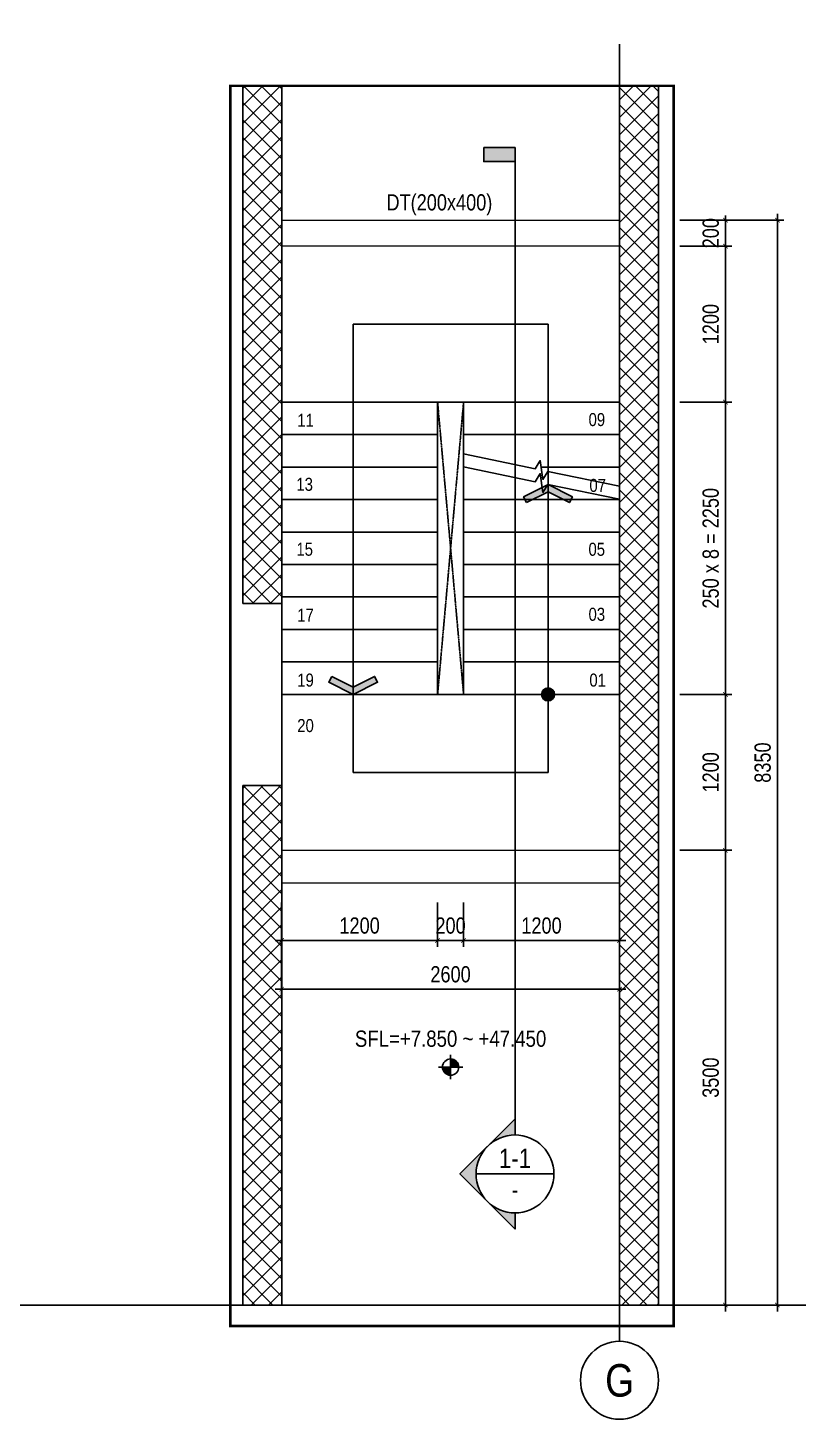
# Model space of a CAD drawing. Header units: millimetres. Extents: x 379264 to 1158416, y -283062 to 356890.
# Drawn here: x 874288 to 880218, y -23832 to -13122 of the extents above; entities that cross this region are included whole.
import ezdxf
from ezdxf.enums import TextEntityAlignment as Align

# ---------------------------------------------------------------- set-up
doc = ezdxf.new("R2010")
doc.units = ezdxf.units.MM
for name, pattern in [('BLOCK A - CHI TIET THANG 1$0$HIDDEN', [0.375, 0.25, -0.125]), ('BLOCK C - CHI TIET THANG 6$0$$0$HIDDEN', [0.375, 0.25, -0.125]), ('CENTER', [2, 1.25, -0.25, 0.25, -0.25]), ('HIDDEN', [9.525, 6.35, -3.175]), ('mb_loi thang 2-19 twa$0$Core 1A$0$Hidden10.5', [1.5, 1, -0.5])]:
    doc.linetypes.add(name, pattern=pattern)
doc.layers.add("'S_General_Hidden_1 Thin", color=1, linetype='HIDDEN', lineweight=18)
doc.layers.add('S_Concrete_Cont_2 Normal', color=2, linetype='Continuous', lineweight=13)
for name, color, linetype in [('01PM. TEXT A', 3, 'Continuous'), ('02PM. TEXT B', 4, 'Continuous'), ('03PM. TEXT C', 1, 'Continuous'), ('05PM. FRAME', 4, 'Continuous'), ('07PM. WACO', 6, 'Continuous'), ('11PM. DIM', 2, 'Continuous'), ('12PM. GRID', 8, 'CENTER'), ('13PM. HATCH', 8, 'Continuous'), ('BLOCK A - CHI TIET THANG 1$0$Ky hieu Truc', 1, 'Continuous'), ('BLOCK C - CHI TIET THANG 6$0$Number Step', 94, 'Continuous'), ('mb tang 1 TWA$0$Staircase', 30, 'Continuous'), ('mb tang 2 TWA$0$Staircase', 30, 'Continuous'), ('mb_loi thang 2-19 twa$0$Opening Hidden', 154, 'mb_loi thang 2-19 twa$0$Core 1A$0$Hidden10.5')]:
    doc.layers.add(name, color=color, linetype=linetype)
doc.styles.add('[PMDC2013]STYLE', font='arial.ttf', dxfattribs={"width": 0.8})
doc.styles.add('BLOCK A - CHI TIET THANG 1$0$VNI-HelveC', font='VHELVCN_0.TTF')
doc.styles.add('BLOCK C - CHI TIET THANG 6$0$$0$Title Block Bold', font='VHELVEB_0.TTF')
doc.styles.add('BLOCK C - CHI TIET THANG 6$0$VNI-HelveC', font='VHELVCN_0.TTF')
doc.styles.add('BLOCK C - CHI TIET THANG 6$0$VNI-HelveCB', font='VHELVCB_0.TTF')
doc.dimstyles.new('BLOCK A - CHI TIET THANG 1$0$Dim 50 (A1-A2)', dxfattribs={"dimscale": 50, "dimtxt": 2.5, "dimasz": 0.7, "dimexe": 1, "dimexo": 1, "dimgap": 1, "dimtad": 1, "dimdec": 0, "dimzin": 12, "dimdsep": 46, "dimtxsty": '[PMDC2013]STYLE', "dimblk": 'ARCHTICK', "dimcen": 0, "dimdle": 1, "dimclrd": 2, "dimclre": 2, "dimclrt": 4, "dimadec": 0, "dimazin": 0, "dimtfac": 1, "dimtdec": 0, "dimtix": 1, "dimtmove": 2, "dimatfit": 3, "dimldrblk": 'ARCHTICK', "dimfxl": 1, "dimtolj": 1, "dimtzin": 0, "dimarcsym": 0})

# ---------------------------------------------------------------- blocks, each defined once
blk = doc.blocks.new('BLOCK C - CHI TIET THANG 6$0$HTT-Title')
at = {"lineweight": -2}
blk.add_line((6, 0), (11, 0), dxfattribs=at)
at = {"linetype": 'ByBlock', "lineweight": -2}
blk.add_circle((0, 0), 6, dxfattribs=at)
at = {"linetype": 'ByBlock', "lineweight": -2, "style": 'BLOCK C - CHI TIET THANG 6$0$VNI-HelveCB'}
blk.add_attdef('DWG.NAME', text='', height=5, dxfattribs=at).set_placement((11, 0), align=Align.BOTTOM_LEFT)
blk.add_attdef('NUMBER', text='', height=5, dxfattribs=at).set_placement((0, 0), align=Align.MIDDLE_CENTER)
at = {"linetype": 'ByBlock', "lineweight": -2, "style": 'BLOCK C - CHI TIET THANG 6$0$VNI-HelveC'}
blk.add_attdef('SCALE', text='', height=2, dxfattribs=at).set_placement((11.32, -1.41), align=Align.TOP_LEFT)
blk = doc.blocks.new('_ArchTick')
at = {"color": 0, "linetype": 'ByBlock', "const_width": 0.15}
blk.add_lwpolyline([(-0.5, -0.5), (0.5, 0.5)], dxfattribs=at)
blk = doc.blocks.new('*D922')
at = {"layer": '11PM. DIM', "color": 2, "lineweight": -2, "transparency": 16777216}
blk.add_line((879658, -19503), (879658, -18203), dxfattribs=at)
at = {"layer": '11PM. DIM', "lineweight": -2, "transparency": 16777216}
for p, q in [((879308, -18253), (879708, -18253)), ((879308, -19453), (879708, -19453))]:
    blk.add_line(p, q, dxfattribs=at)
at = {"layer": 'Defpoints', "color": 0, "transparency": 16777216}
for p in [(879258, -18253), (879658, -18253), (879258, -19453)]:
    blk.add_point(p, dxfattribs=at)
at = {"layer": '11PM. DIM', "color": 2, "lineweight": -2, "transparency": 16777216, "xscale": 35, "yscale": 35, "zscale": 35}
for p, rotation in [((879658, -18253), 90), ((879658, -19453), 270)]:
    blk.add_blockref('_ArchTick', p, dxfattribs=dict(at, rotation=rotation))
at = {"layer": '11PM. DIM', "color": 4, "transparency": 16777216, "insert": (879545, -18853), "char_height": 125, "attachment_point": 5, "rotation": 90, "style": '[PMDC2013]STYLE'}
blk.add_mtext('\\A1;1200', dxfattribs=at)
blk = doc.blocks.new('*D923')
at = {"layer": '11PM. DIM', "color": 2, "lineweight": -2, "transparency": 16777216}
blk.add_line((879658, -18303), (879658, -15953), dxfattribs=at)
at = {"layer": '11PM. DIM', "lineweight": -2, "transparency": 16777216}
for p, q in [((879308, -16003), (879708, -16003)), ((879308, -18253), (879708, -18253))]:
    blk.add_line(p, q, dxfattribs=at)
at = {"layer": 'Defpoints', "color": 0, "transparency": 16777216}
for p in [(879258, -16003), (879658, -16003), (879258, -18253)]:
    blk.add_point(p, dxfattribs=at)
at = {"layer": '11PM. DIM', "color": 2, "lineweight": -2, "transparency": 16777216, "xscale": 35, "yscale": 35, "zscale": 35}
for p, rotation in [((879658, -16003), 90), ((879658, -18253), 270)]:
    blk.add_blockref('_ArchTick', p, dxfattribs=dict(at, rotation=rotation))
at = {"layer": '11PM. DIM', "color": 4, "transparency": 16777216, "insert": (879545, -17128), "char_height": 125, "attachment_point": 5, "rotation": 90, "style": '[PMDC2013]STYLE'}
blk.add_mtext('\\A1;250 x 8 = 2250', dxfattribs=at)
blk = doc.blocks.new('*D924')
at = {"layer": '11PM. DIM', "color": 2, "lineweight": -2, "transparency": 16777216}
blk.add_line((879658, -16053), (879658, -14753), dxfattribs=at)
at = {"layer": '11PM. DIM', "lineweight": -2, "transparency": 16777216}
for p, q in [((879308, -14803), (879708, -14803)), ((879308, -16003), (879708, -16003))]:
    blk.add_line(p, q, dxfattribs=at)
at = {"layer": 'Defpoints', "color": 0, "transparency": 16777216}
for p in [(879258, -14803), (879658, -14803), (879258, -16003)]:
    blk.add_point(p, dxfattribs=at)
at = {"layer": '11PM. DIM', "color": 2, "lineweight": -2, "transparency": 16777216, "xscale": 35, "yscale": 35, "zscale": 35}
for p, rotation in [((879658, -14803), 90), ((879658, -16003), 270)]:
    blk.add_blockref('_ArchTick', p, dxfattribs=dict(at, rotation=rotation))
at = {"layer": '11PM. DIM', "color": 4, "transparency": 16777216, "insert": (879545, -15403), "char_height": 125, "attachment_point": 5, "rotation": 90, "style": '[PMDC2013]STYLE'}
blk.add_mtext('\\A1;1200', dxfattribs=at)
blk = doc.blocks.new('*D925')
at = {"layer": '11PM. DIM', "color": 2, "lineweight": -2, "transparency": 16777216}
blk.add_line((880058, -14553), (880058, -23003), dxfattribs=at)
at = {"layer": '11PM. DIM', "lineweight": -2, "transparency": 16777216}
for p, q in [((879308, -14603), (880108, -14603)), ((879308, -22953), (880108, -22953))]:
    blk.add_line(p, q, dxfattribs=at)
at = {"layer": 'Defpoints', "color": 0, "transparency": 16777216}
for p in [(879258, -14603), (879258, -22953), (880058, -22953)]:
    blk.add_point(p, dxfattribs=at)
at = {"layer": '11PM. DIM', "color": 2, "lineweight": -2, "transparency": 16777216, "xscale": 35, "yscale": 35, "zscale": 35}
for p, rotation in [((880058, -14603), 90), ((880058, -22953), 270)]:
    blk.add_blockref('_ArchTick', p, dxfattribs=dict(at, rotation=rotation))
at = {"layer": '11PM. DIM', "color": 4, "transparency": 16777216, "insert": (879945, -18778), "char_height": 125, "attachment_point": 5, "rotation": 90, "style": '[PMDC2013]STYLE'}
blk.add_mtext('\\A1;8350', dxfattribs=at)
blk = doc.blocks.new('*D926')
at = {"layer": '11PM. DIM', "lineweight": -2, "transparency": 16777216}
for p, q in [((879308, -14603), (879708, -14603)), ((879308, -14803), (879708, -14803))]:
    blk.add_line(p, q, dxfattribs=at)
at = {"layer": '11PM. DIM', "color": 2, "lineweight": -2, "transparency": 16777216}
for p, q in [((879658, -14603), (879658, -14568)), ((879658, -14603), (879658, -14803)), ((879658, -14803), (879658, -14838))]:
    blk.add_line(p, q, dxfattribs=at)
at = {"layer": 'Defpoints', "color": 0, "transparency": 16777216}
for p in [(879258, -14603), (879258, -14803), (879658, -14803)]:
    blk.add_point(p, dxfattribs=at)
at = {"layer": '11PM. DIM', "color": 2, "lineweight": -2, "transparency": 16777216, "xscale": 35, "yscale": 35, "zscale": 35}
for p, rotation in [((879658, -14603), 270), ((879658, -14803), 90)]:
    blk.add_blockref('_ArchTick', p, dxfattribs=dict(at, rotation=rotation))
at = {"layer": '11PM. DIM', "color": 4, "transparency": 16777216, "insert": (879545, -14703), "char_height": 125, "attachment_point": 5, "rotation": 90, "style": '[PMDC2013]STYLE'}
blk.add_mtext('\\A1;200', dxfattribs=at)
blk = doc.blocks.new('BLOCK A - CHI TIET THANG 1$0$13123123213')
at = {"linetype": 'ByBlock'}
h = blk.add_hatch(color=0, dxfattribs=at)
h.paths.add_polyline_path([(0, 1), (0, 0), (1, 0, 0.414214)])
h.paths.add_polyline_path([(0, 0), (-1, 0, 0.414214), (0, -1)])
at = {"color": 0, "linetype": 'ByBlock'}
for p, q in [((-1.5, 0), (1.5, 0)), ((0, -1.5), (0, 1.5))]:
    blk.add_line(p, q, dxfattribs=at)
blk.add_circle((0, 0), 1, dxfattribs=at)
at = {"color": 0, "linetype": 'ByBlock', "lineweight": -2, "style": 'BLOCK A - CHI TIET THANG 1$0$VNI-HelveC'}
for tag, p in [('TEXT1', (0, 10.5)), ('TEXT2', (0, 7)), ('TEXT3', (0, 3.5))]:
    blk.add_attdef(tag, text='', height=2, dxfattribs=at).set_placement(p, align=Align.MIDDLE_CENTER)
blk = doc.blocks.new('mb_loi thang 2-19 twa$0$Arrow 60')
at = {"linetype": 'ByBlock', "lineweight": -2}
h = blk.add_hatch(color=0, dxfattribs=at)
h.paths.add_polyline_path([(1.88, 0.94), (1.65, 1.38), (0, 0.56), (-1.65, 1.38), (-1.88, 0.94), (0, 0)], flags=17)
h.paths.add_polyline_path([(1.65, 1.38), (1.88, 0.94), (0, 0), (-1.88, 0.94), (-1.65, 1.38), (0, 0.56)])
blk.add_hatch(color=0, dxfattribs=at).paths.add_polyline_path([(1.65, 1.38), (1.88, 0.94), (0, 0), (-1.88, 0.94), (-1.65, 1.38), (0, 0.56)])
at = {"color": 0, "linetype": 'ByBlock', "lineweight": -2}
blk.add_lwpolyline([(1.65, 1.38), (1.88, 0.94), (0, 0), (-1.88, 0.94), (-1.65, 1.38), (0, 0.56)], close=True, dxfattribs=at)
blk = doc.blocks.new('mb_loi thang 2-19 twa$0$Dot')
at = {"linetype": 'ByBlock', "lineweight": -2}
h = blk.add_hatch(color=0, dxfattribs=at)
edge = h.paths.add_edge_path()
edge.add_arc((0, 0), 0.5, 0, 360)
at = {"color": 0, "linetype": 'ByBlock', "lineweight": -2}
blk.add_line((0, -1), (0, 1), dxfattribs=at)
blk.add_circle((0, 0), 0.5, dxfattribs=at)
blk = doc.blocks.new('BLOCK C - CHI TIET THANG 6$0$Number Step')
at = {"color": 0, "linetype": 'ByBlock', "lineweight": -2, "style": 'BLOCK C - CHI TIET THANG 6$0$VNI-HelveCB'}
blk.add_attdef('TEXT', text='', height=2, dxfattribs=at).set_placement((0, 0), align=Align.MIDDLE)
blk = doc.blocks.new('*D893')
at = {"layer": '11PM. DIM', "lineweight": -2, "transparency": 16777216}
for p, q in [((877642, -19854), (877642, -20197)), ((878842, -19854), (878842, -20197))]:
    blk.add_line(p, q, dxfattribs=at)
at = {"layer": '11PM. DIM', "color": 2, "lineweight": -2, "transparency": 16777216}
blk.add_line((878892, -20147), (877592, -20147), dxfattribs=at)
at = {"layer": 'Defpoints', "color": 0, "transparency": 16777216}
for p in [(877642, -19804), (878842, -19804), (877642, -20147)]:
    blk.add_point(p, dxfattribs=at)
at = {"layer": '11PM. DIM', "color": 2, "lineweight": -2, "transparency": 16777216, "xscale": 35, "yscale": 35, "zscale": 35, "rotation": 180}
blk.add_blockref('_ArchTick', (877642, -20147), dxfattribs=at)
at = {"layer": '11PM. DIM', "color": 2, "lineweight": -2, "transparency": 16777216, "xscale": 35, "yscale": 35, "zscale": 35}
blk.add_blockref('_ArchTick', (878842, -20147), dxfattribs=at)
at = {"layer": '11PM. DIM', "color": 4, "transparency": 16777216, "insert": (878242, -20033), "char_height": 125, "attachment_point": 5, "style": '[PMDC2013]STYLE'}
blk.add_mtext('\\A1;1200', dxfattribs=at)
blk = doc.blocks.new('*D894')
at = {"layer": '11PM. DIM', "lineweight": -2, "transparency": 16777216}
for p, q in [((877442, -19854), (877442, -20197)), ((877642, -19854), (877642, -20197))]:
    blk.add_line(p, q, dxfattribs=at)
at = {"layer": '11PM. DIM', "color": 2, "lineweight": -2, "transparency": 16777216}
for p, q in [((877442, -20147), (877407, -20147)), ((877442, -20147), (877642, -20147)), ((877642, -20147), (877677, -20147))]:
    blk.add_line(p, q, dxfattribs=at)
at = {"layer": 'Defpoints', "color": 0, "transparency": 16777216}
for p in [(877442, -19804), (877642, -19804), (877642, -20147)]:
    blk.add_point(p, dxfattribs=at)
at = {"layer": '11PM. DIM', "color": 2, "lineweight": -2, "transparency": 16777216, "xscale": 35, "yscale": 35, "zscale": 35}
blk.add_blockref('_ArchTick', (877442, -20147), dxfattribs=at)
at = {"layer": '11PM. DIM', "color": 2, "lineweight": -2, "transparency": 16777216, "xscale": 35, "yscale": 35, "zscale": 35, "rotation": 180}
blk.add_blockref('_ArchTick', (877642, -20147), dxfattribs=at)
at = {"layer": '11PM. DIM', "color": 4, "transparency": 16777216, "insert": (877542, -20033), "char_height": 125, "attachment_point": 5, "style": '[PMDC2013]STYLE'}
blk.add_mtext('\\A1;200', dxfattribs=at)
blk = doc.blocks.new('*D895')
at = {"layer": '11PM. DIM', "lineweight": -2, "transparency": 16777216}
for p, q in [((876242, -19854), (876242, -20197)), ((877442, -19854), (877442, -20197))]:
    blk.add_line(p, q, dxfattribs=at)
at = {"layer": '11PM. DIM', "color": 2, "lineweight": -2, "transparency": 16777216}
blk.add_line((876192, -20147), (877492, -20147), dxfattribs=at)
at = {"layer": 'Defpoints', "color": 0, "transparency": 16777216}
for p in [(876242, -19804), (877442, -19804), (877442, -20147)]:
    blk.add_point(p, dxfattribs=at)
at = {"layer": '11PM. DIM', "color": 2, "lineweight": -2, "transparency": 16777216, "xscale": 35, "yscale": 35, "zscale": 35, "rotation": 180}
blk.add_blockref('_ArchTick', (876242, -20147), dxfattribs=at)
at = {"layer": '11PM. DIM', "color": 2, "lineweight": -2, "transparency": 16777216, "xscale": 35, "yscale": 35, "zscale": 35}
blk.add_blockref('_ArchTick', (877442, -20147), dxfattribs=at)
at = {"layer": '11PM. DIM', "color": 4, "transparency": 16777216, "insert": (876842, -20033), "char_height": 125, "attachment_point": 5, "style": '[PMDC2013]STYLE'}
blk.add_mtext('\\A1;1200', dxfattribs=at)
blk = doc.blocks.new('*D896')
at = {"layer": '11PM. DIM', "lineweight": -2, "transparency": 16777216}
for p, q in [((876242, -19854), (876242, -20572)), ((878842, -19854), (878842, -20572))]:
    blk.add_line(p, q, dxfattribs=at)
at = {"layer": '11PM. DIM', "color": 2, "lineweight": -2, "transparency": 16777216}
blk.add_line((878892, -20522), (876192, -20522), dxfattribs=at)
at = {"layer": 'Defpoints', "color": 0, "transparency": 16777216}
for p in [(876242, -19804), (878842, -19804), (876242, -20522)]:
    blk.add_point(p, dxfattribs=at)
at = {"layer": '11PM. DIM', "color": 2, "lineweight": -2, "transparency": 16777216, "xscale": 35, "yscale": 35, "zscale": 35, "rotation": 180}
blk.add_blockref('_ArchTick', (876242, -20522), dxfattribs=at)
at = {"layer": '11PM. DIM', "color": 2, "lineweight": -2, "transparency": 16777216, "xscale": 35, "yscale": 35, "zscale": 35}
blk.add_blockref('_ArchTick', (878842, -20522), dxfattribs=at)
at = {"layer": '11PM. DIM', "color": 4, "transparency": 16777216, "insert": (877542, -20408), "char_height": 125, "attachment_point": 5, "style": '[PMDC2013]STYLE'}
blk.add_mtext('\\A1;2600', dxfattribs=at)
blk = doc.blocks.new('BLOCK A - CHI TIET THANG 1$0$HTT-Grid')
at = {"layer": '05PM. FRAME', "linetype": 'ByBlock', "lineweight": -2}
blk.add_line((0, -2.5), (0, 0), dxfattribs=at)
blk.add_circle((0, -8.5), 6, dxfattribs=at)
at = {"layer": '03PM. TEXT C', "linetype": 'ByBlock', "lineweight": -2, "style": '[PMDC2013]STYLE', "width": 0.8}
blk.add_attdef('GRID', text='', height=5, dxfattribs=at).set_placement((0, -8.5), align=Align.MIDDLE)
blk = doc.blocks.new('GR')
at = {"layer": '13PM. HATCH'}
h = blk.add_hatch(dxfattribs=at)
h.set_pattern_fill('ANSI37', color=256, scale=30, angle=90, style=0)
h.set_pattern_definition([(135, (-2650, 10200), (-67.3519, -67.3519), []), (225, (-2650, 10200), (67.3519, -67.3519), [])])
h.paths.add_polyline_path([(-2900, 5400), (-2600, 5400), (-2600, 9385), (-2900, 9385)])
h.paths.add_polyline_path([(-2600, 4000), (-2900, 4000), (-2900, 0), (-2600, 0)])
at = {"layer": '07PM. WACO'}
for p, q in [((-2900, 5400), (-2600, 5400)), ((-2900, 4000), (-2600, 4000))]:
    blk.add_line(p, q, dxfattribs=at)
for points in [[(-2900, 9385), (-2900, 5400)], [(-2600, 5400), (-2600, 9385)], [(-2900, 4000), (-2900, 0), (-2600, 0), (-2600, 4000)]]:
    blk.add_lwpolyline(points, dxfattribs=at)
at = {"layer": 'mb tang 1 TWA$0$Staircase'}
blk.add_line((-2600, 3979), (-2600, 5400), dxfattribs=at)
at = {"layer": 'BLOCK A - CHI TIET THANG 1$0$Ky hieu Truc'}
ref = blk.add_blockref('BLOCK A - CHI TIET THANG 1$0$HTT-Grid', (0, -154), dxfattribs=dict(at, xscale=-50, yscale=50, zscale=50))
ref.add_attrib('GRID', 'G', dxfattribs={"layer": '0', "linetype": 'ByBlock', "lineweight": -2, "height": 250, "style": 'BLOCK A - CHI TIET THANG 1$0$VNI-HelveC'}).set_placement((1, -580), align=Align.MIDDLE)
blk = doc.blocks.new('*U802')
blk.add_hatch(color=256).paths.add_polyline_path([(-480, 15800), (-480, 15586), (0, 15586), (0, 15800)])
h = blk.add_hatch(color=256)
edge = h.paths.add_edge_path()
edge.add_line((0, 600), (0, 849))
edge.add_line((0, 849), (-849, 0))
edge.add_line((-849, 0), (0, -849))
edge.add_line((0, -849), (0, -600))
edge.add_arc((0, 0), 600, 90, 270, ccw=False)
at = {"linetype": 'BLOCK C - CHI TIET THANG 6$0$$0$HIDDEN', "ltscale": 10}
blk.add_line((0, 600), (0, 15800), dxfattribs=at)
blk.add_line((-600, 0), (600, 0))
blk.add_lwpolyline([(-480, 15800), (-480, 15586), (0, 15586), (0, 15800)], close=True)
blk.add_lwpolyline([(0, 600), (0, 849), (-849, 0), (0, -849), (0, -600, -1)], format="xyb", close=True)
blk.add_circle((0, 0), 600)
at = {"style": 'BLOCK C - CHI TIET THANG 6$0$$0$Title Block Bold', "flags": 8}
blk.add_attdef('VIEWNUMBER', text='', height=300, dxfattribs=at).set_placement((0, 0), align=Align.BOTTOM_CENTER)
blk.add_attdef('DRAWINGREFERENCE', text='', height=250, dxfattribs=at).set_placement((0, -120), align=Align.TOP_CENTER)
blk = doc.blocks.new('*D902')
at = {"layer": '11PM. DIM', "color": 2, "lineweight": -2, "transparency": 16777216}
for p, q in [((879308, -19453), (879708, -19453)), ((879658, -19403), (879658, -23003)), ((879308, -22953), (879708, -22953))]:
    blk.add_line(p, q, dxfattribs=at)
at = {"layer": 'Defpoints', "color": 0, "transparency": 16777216}
for p in [(879258, -19453), (879258, -22953), (879658, -22953)]:
    blk.add_point(p, dxfattribs=at)
at = {"layer": '11PM. DIM', "color": 2, "lineweight": -2, "transparency": 16777216, "xscale": 35, "yscale": 35, "zscale": 35}
for p, rotation in [((879658, -19453), 90), ((879658, -22953), 270)]:
    blk.add_blockref('_ArchTick', p, dxfattribs=dict(at, rotation=rotation))
at = {"layer": '11PM. DIM', "color": 4, "transparency": 16777216, "insert": (879545, -21203), "char_height": 125, "attachment_point": 5, "rotation": 90, "style": '[PMDC2013]STYLE'}
blk.add_mtext('\\A1;3500', dxfattribs=at)

msp = doc.modelspace()

# ---------------------------------------------------------------- hatches: boundary and pattern name
at = {"layer": '13PM. HATCH'}
h = msp.add_hatch(dxfattribs=at)
h.set_pattern_fill('ANSI37', color=256, scale=30, angle=90, style=0)
h.set_pattern_definition([(135, (879092.47, -12753.19), (-67.3519, -67.3519), []), (225, (879092.47, -12753.19), (67.3519, -67.3519), [])])
h.paths.add_polyline_path([(879142.47, -13568.62), (878842.47, -13568.62), (878842.47, -22953.19), (879142.47, -22953.19)])

# ---------------------------------------------------------------- linework, layer by layer
at = {"layer": "'S_General_Hidden_1 Thin", "ltscale": 0.5}
for p, q in [((878842.47, -14803.18), (876242.47, -14803.18)), ((876242.47, -19703.18), (878843.69, -19703.18))]:
    msp.add_line(p, q, dxfattribs=at)
at = {"linetype": 'BLOCK A - CHI TIET THANG 1$0$HIDDEN', "ltscale": 10, "const_width": 20}
msp.add_lwpolyline([(875847.96, -23114.93), (875847.96, -13568.62), (879258.47, -13568.62), (879258.47, -23114.93)], close=True, dxfattribs=at)
at = {"layer": '05PM. FRAME', "ltscale": 0.25}
for p, q in [((876242.47, -16003.18), (878842.47, -16003.18)), ((877442.47, -16003.18), (877442.47, -18253.18)), ((877642.47, -16003.18), (877642.47, -18253.18)), ((876242.47, -18253.18), (878842.47, -18253.18))]:
    msp.add_line(p, q, dxfattribs=at)
for points in [[(878842.47, -16651.04), (878291.42, -16536.23), (878252.93, -16598.38), (878232, -16453.69), (878193.52, -16515.84), (877642.47, -16401.04)], [(878842.47, -16751.04), (878291.42, -16636.23), (878252.93, -16698.38), (878232, -16553.69), (878193.52, -16615.84), (877642.47, -16501.04)]]:
    msp.add_lwpolyline(points, dxfattribs=at)
at = {"layer": '07PM. WACO'}
msp.add_lwpolyline([(878842.47, -13568.62), (878842.47, -22953.19), (879142.47, -22953.19), (879142.47, -13568.62)], dxfattribs=at)
at = {"layer": '12PM. GRID', "ltscale": 3}
for p, q in [((878842.47, -13247.89), (878842.47, -23114.93)), ((863999.59, -22953.19), (884372.74, -22953.19))]:
    msp.add_line(p, q, dxfattribs=at)
at = {"layer": '13PM. HATCH'}
for p, q in [((876792.47, -15403.18), (876792.47, -18853.18)), ((876792.47, -15403.18), (878292.47, -15403.18)), ((878292.47, -15403.18), (878292.47, -18853.18)), ((876242.47, -16253.18), (877442.47, -16253.18)), ((877642.47, -16253.18), (878842.47, -16253.18)), ((876242.47, -16503.18), (877442.47, -16503.18)), ((878239.16, -16503.18), (878842.47, -16503.18)), ((876242.47, -16753.18), (877442.47, -16753.18)), ((877642.47, -16753.18), (878842.47, -16753.18)), ((876242.47, -17003.18), (877442.47, -17003.18)), ((877642.47, -17003.18), (878842.47, -17003.18)), ((876242.47, -17253.18), (877442.47, -17253.18)), ((877642.47, -17253.18), (878842.47, -17253.18)), ((876242.47, -17503.18), (877442.47, -17503.18)), ((877642.47, -17503.18), (878842.47, -17503.18)), ((876242.47, -17753.18), (877442.47, -17753.18)), ((877642.47, -17753.18), (878842.47, -17753.18)), ((876242.47, -18003.18), (877442.47, -18003.18)), ((877642.47, -18003.18), (878842.47, -18003.18)), ((876792.47, -18853.18), (878292.47, -18853.18))]:
    msp.add_line(p, q, dxfattribs=at)
at = {"layer": 'mb tang 2 TWA$0$Staircase'}
for p, q in [((876242.47, -14803.18), (876242.47, -19453.18)), ((878842.47, -14803.18), (878842.47, -19453.18))]:
    msp.add_line(p, q, dxfattribs=at)
at = {"layer": 'mb_loi thang 2-19 twa$0$Opening Hidden', "color": 8}
for p, q in [((877442.47, -18253.18), (877642.47, -16003.18)), ((877442.47, -16003.18), (877642.47, -18253.18))]:
    msp.add_line(p, q, dxfattribs=at)
at = {"layer": 'S_Concrete_Cont_2 Normal', "ltscale": 7}
msp.add_line((876242.47, -14603.18), (878842.47, -14603.18), dxfattribs=at)
at = {"layer": 'S_Concrete_Cont_2 Normal', "ltscale": 0.8}
msp.add_line((876242.47, -19453.18), (878842.47, -19453.18), dxfattribs=at)

# ---------------------------------------------------------------- block references
at = {"layer": '01PM. TEXT A'}
ref = msp.add_blockref('BLOCK C - CHI TIET THANG 6$0$HTT-Title', (870541.2, -12959.81), dxfattribs=dict(at, xscale=50, yscale=50, zscale=50))
ref.add_attrib('NUMBER', '2', dxfattribs={"layer": '0', "color": 0, "linetype": 'ByBlock', "lineweight": -2, "height": 250, "style": 'BLOCK C - CHI TIET THANG 6$0$VNI-HelveCB'}).set_placement((870541.2, -12959.81), align=Align.MIDDLE_CENTER)
ref.add_attrib('DWG.NAME', '%%u MAËT BAÈNG TAÀNG HAÀM 1', dxfattribs={"layer": '0', "color": 3, "linetype": 'ByBlock', "lineweight": -2, "height": 250, "style": 'BLOCK C - CHI TIET THANG 6$0$VNI-HelveCB'}).set_placement((871091.2, -12959.81), align=Align.BOTTOM_LEFT)
ref.add_attrib('SCALE', 'TL: 1/50', dxfattribs={"layer": '0', "color": 0, "linetype": 'ByBlock', "lineweight": -2, "height": 100, "style": 'BLOCK C - CHI TIET THANG 6$0$VNI-HelveC'}).set_placement((871106.97, -13030.49), align=Align.TOP_LEFT)
at = {"layer": '02PM. TEXT B'}
ref = msp.add_blockref('BLOCK A - CHI TIET THANG 1$0$13123123213', (877542.47, -21121.73), dxfattribs=dict(at, xscale=62.5, yscale=62.5, zscale=62.5))
ref.add_attrib('TEXT3', 'SFL=+7.850 ~ +47.450', dxfattribs={"layer": '0', "color": 0, "linetype": 'ByBlock', "lineweight": -2, "height": 125, "style": 'BLOCK A - CHI TIET THANG 1$0$VNI-HelveC'}).set_placement((877542.47, -20902.98), align=Align.MIDDLE_CENTER)
at = {"layer": '07PM. WACO'}
ref = msp.add_blockref('*U802', (878038.19, -21944.22), dxfattribs=dict(at, xscale=0.5, yscale=0.5, zscale=0.5))
ref.add_attrib('VIEWNUMBER', '1-1', dxfattribs={"layer": '0', "height": 150, "style": 'BLOCK C - CHI TIET THANG 6$0$VNI-HelveCB'}).set_placement((878038.19, -21944.22), align=Align.BOTTOM_CENTER)
ref.add_attrib('DRAWINGREFERENCE', '-', dxfattribs={"layer": '0', "height": 125, "style": 'BLOCK C - CHI TIET THANG 6$0$VNI-HelveCB'}).set_placement((878038.19, -22004.22), align=Align.TOP_CENTER)
at = {"layer": '11PM. DIM'}
msp.add_blockref('GR', (878842.47, -22953.19), dxfattribs=at)
at = {"layer": '13PM. HATCH', "xscale": 100, "yscale": 100, "zscale": 100, "rotation": 180}
for name, p in [('mb_loi thang 2-19 twa$0$Arrow 60', (878292.47, -16638.6)), ('mb_loi thang 2-19 twa$0$Dot', (878292.47, -18253.18))]:
    msp.add_blockref(name, p, dxfattribs=at)
at = {"layer": '13PM. HATCH', "xscale": -100, "yscale": 100, "zscale": 100}
msp.add_blockref('mb_loi thang 2-19 twa$0$Arrow 60', (876792.47, -18253.18), dxfattribs=at)
at = {"layer": 'BLOCK C - CHI TIET THANG 6$0$Number Step'}
ref = msp.add_blockref('BLOCK C - CHI TIET THANG 6$0$Number Step', (876419.01, -16135.91), dxfattribs=dict(at, xscale=50, yscale=50, zscale=50, rotation=90))
ref.add_attrib('TEXT', '11', dxfattribs={"layer": '0', "color": 0, "linetype": 'ByBlock', "lineweight": -2, "height": 100, "style": 'BLOCK C - CHI TIET THANG 6$0$VNI-HelveCB'}).set_placement((876426.21, -16143.11), align=Align.MIDDLE)
ref = msp.add_blockref('BLOCK C - CHI TIET THANG 6$0$Number Step', (878667.47, -16136.93), dxfattribs=dict(at, xscale=50, yscale=50, zscale=50, rotation=90))
ref.add_attrib('TEXT', '09', dxfattribs={"layer": '0', "color": 0, "linetype": 'ByBlock', "lineweight": -2, "height": 100, "style": 'BLOCK C - CHI TIET THANG 6$0$VNI-HelveCB'}).set_placement((878668.13, -16137.59), align=Align.MIDDLE)
ref = msp.add_blockref('BLOCK C - CHI TIET THANG 6$0$Number Step', (876419.01, -16635.92), dxfattribs=dict(at, xscale=50, yscale=50, zscale=50, rotation=90))
ref.add_attrib('TEXT', '13', dxfattribs={"layer": '0', "color": 0, "linetype": 'ByBlock', "lineweight": -2, "height": 100, "style": 'BLOCK C - CHI TIET THANG 6$0$VNI-HelveCB'}).set_placement((876419.01, -16635.92), align=Align.MIDDLE)
ref = msp.add_blockref('BLOCK C - CHI TIET THANG 6$0$Number Step', (878667.47, -16636.93), dxfattribs=dict(at, xscale=50, yscale=50, zscale=50, rotation=90))
ref.add_attrib('TEXT', '07', dxfattribs={"layer": '0', "color": 0, "linetype": 'ByBlock', "lineweight": -2, "height": 100, "style": 'BLOCK C - CHI TIET THANG 6$0$VNI-HelveCB'}).set_placement((878674.67, -16644.13), align=Align.MIDDLE)
ref = msp.add_blockref('BLOCK C - CHI TIET THANG 6$0$Number Step', (876419.01, -17135.92), dxfattribs=dict(at, xscale=50, yscale=50, zscale=50, rotation=90))
ref.add_attrib('TEXT', '15', dxfattribs={"layer": '0', "color": 0, "linetype": 'ByBlock', "lineweight": -2, "height": 100, "style": 'BLOCK C - CHI TIET THANG 6$0$VNI-HelveCB'}).set_placement((876419.41, -17136.32), align=Align.MIDDLE)
ref = msp.add_blockref('BLOCK C - CHI TIET THANG 6$0$Number Step', (878667.47, -17135.93), dxfattribs=dict(at, xscale=50, yscale=50, zscale=50, rotation=90))
ref.add_attrib('TEXT', '05', dxfattribs={"layer": '0', "color": 0, "linetype": 'ByBlock', "lineweight": -2, "height": 100, "style": 'BLOCK C - CHI TIET THANG 6$0$VNI-HelveCB'}).set_placement((878667.47, -17135.93), align=Align.MIDDLE)
ref = msp.add_blockref('BLOCK C - CHI TIET THANG 6$0$Number Step', (876419.01, -17635.92), dxfattribs=dict(at, xscale=50, yscale=50, zscale=50, rotation=90))
ref.add_attrib('TEXT', '17', dxfattribs={"layer": '0', "color": 0, "linetype": 'ByBlock', "lineweight": -2, "height": 100, "style": 'BLOCK C - CHI TIET THANG 6$0$VNI-HelveCB'}).set_placement((876425.95, -17642.85), align=Align.MIDDLE)
ref = msp.add_blockref('BLOCK C - CHI TIET THANG 6$0$Number Step', (878667.47, -17635.93), dxfattribs=dict(at, xscale=50, yscale=50, zscale=50, rotation=90))
ref.add_attrib('TEXT', '03', dxfattribs={"layer": '0', "color": 0, "linetype": 'ByBlock', "lineweight": -2, "height": 100, "style": 'BLOCK C - CHI TIET THANG 6$0$VNI-HelveCB'}).set_placement((878667.87, -17636.33), align=Align.MIDDLE)
ref = msp.add_blockref('BLOCK C - CHI TIET THANG 6$0$Number Step', (876419.01, -18135.91), dxfattribs=dict(at, xscale=50, yscale=50, zscale=50, rotation=90))
ref.add_attrib('TEXT', '19', dxfattribs={"layer": '0', "color": 0, "linetype": 'ByBlock', "lineweight": -2, "height": 100, "style": 'BLOCK C - CHI TIET THANG 6$0$VNI-HelveCB'}).set_placement((876425.95, -18142.85), align=Align.MIDDLE)
ref = msp.add_blockref('BLOCK C - CHI TIET THANG 6$0$Number Step', (878667.47, -18135.93), dxfattribs=dict(at, xscale=50, yscale=50, zscale=50, rotation=90))
ref.add_attrib('TEXT', '01', dxfattribs={"layer": '0', "color": 0, "linetype": 'ByBlock', "lineweight": -2, "height": 100, "style": 'BLOCK C - CHI TIET THANG 6$0$VNI-HelveCB'}).set_placement((878674.4, -18142.86), align=Align.MIDDLE)
ref = msp.add_blockref('BLOCK C - CHI TIET THANG 6$0$Number Step', (876419.01, -18485.91), dxfattribs=dict(at, xscale=50, yscale=50, zscale=50, rotation=90))
ref.add_attrib('TEXT', '20', dxfattribs={"layer": '0', "color": 0, "linetype": 'ByBlock', "lineweight": -2, "height": 100, "style": 'BLOCK C - CHI TIET THANG 6$0$VNI-HelveCB'}).set_placement((876425.95, -18492.85), align=Align.MIDDLE)

# ---------------------------------------------------------------- texts
at = {"layer": '01PM. TEXT A', "style": '[PMDC2013]STYLE', "width": 0.8}
msp.add_text('DT(200x400)', height=125, dxfattribs=at).set_placement((877048.5, -14528.25))

# ---------------------------------------------------------------- dimensions: what is measured, and where the dimension line sits
at = {"layer": '11PM. DIM'}
for base, p1, p2, angle, picture, middle in [((880058.47, -22953.19), (879258.47, -14603.18), (879258.47, -22953.19), 90, '*D925', (879944.61, -18778.19)), ((879658.47, -14803.18), (879258.47, -14603.19), (879258.47, -14803.18), 90, '*D926', (879544.65, -14703.19)), ((879658.47, -14803.18), (879258.47, -16003.18), (879258.47, -14803.18), 90, '*D924', (879544.65, -15403.18)), ((879658.47, -18253.19), (879258.47, -19453.18), (879258.47, -18253.19), 90, '*D922', (879544.65, -18853.19)), ((876242.36, -20521.69), (878842.36, -19803.94), (876242.36, -19803.94), 180, '*D896', (877542.36, -20407.87)), ((877642.47, -20146.69), (878842.47, -19803.94), (877642.47, -19803.94), 180, '*D893', (878242.47, -20032.87))]:
    dim = msp.add_linear_dim(base=base, p1=p1, p2=p2, angle=angle, dimstyle='BLOCK A - CHI TIET THANG 1$0$Dim 50 (A1-A2)', override={"dimclre": 256}, dxfattribs=at)
    dim.commit()
    dim.dimension.update_dxf_attribs({"geometry": picture, "text_midpoint": middle})
dim = msp.add_linear_dim(base=(879658.47, -16003.18), p1=(879258.47, -18253.19), p2=(879258.47, -16003.18), angle=90, text='250 x 8 = <>', dimstyle='BLOCK A - CHI TIET THANG 1$0$Dim 50 (A1-A2)', override={"dimclre": 256}, dxfattribs=at)
dim.commit()
dim.dimension.update_dxf_attribs({"geometry": '*D923', "text_midpoint": (879544.65, -17128.19)})
dim = msp.add_linear_dim(base=(879658.47, -22953.19), p1=(879258.47, -19453.18), p2=(879258.47, -22953.19), angle=90, dimstyle='BLOCK A - CHI TIET THANG 1$0$Dim 50 (A1-A2)', dxfattribs=at)
dim.commit()
dim.dimension.update_dxf_attribs({"geometry": '*D902', "text_midpoint": (879544.61, -21203.19)})
for base, p1, p2, picture, middle in [((877442.47, -20146.69), (876242.47, -19803.94), (877442.47, -19803.94), '*D895', (876842.47, -20032.87)), ((877642.47, -20146.69), (877442.47, -19803.94), (877642.47, -19803.94), '*D894', (877542.47, -20032.87))]:
    dim = msp.add_linear_dim(base=base, p1=p1, p2=p2, dimstyle='BLOCK A - CHI TIET THANG 1$0$Dim 50 (A1-A2)', override={"dimclre": 256}, dxfattribs=at)
    dim.commit()
    dim.dimension.update_dxf_attribs({"geometry": picture, "text_midpoint": middle})

doc.saveas('drawing.dxf')
